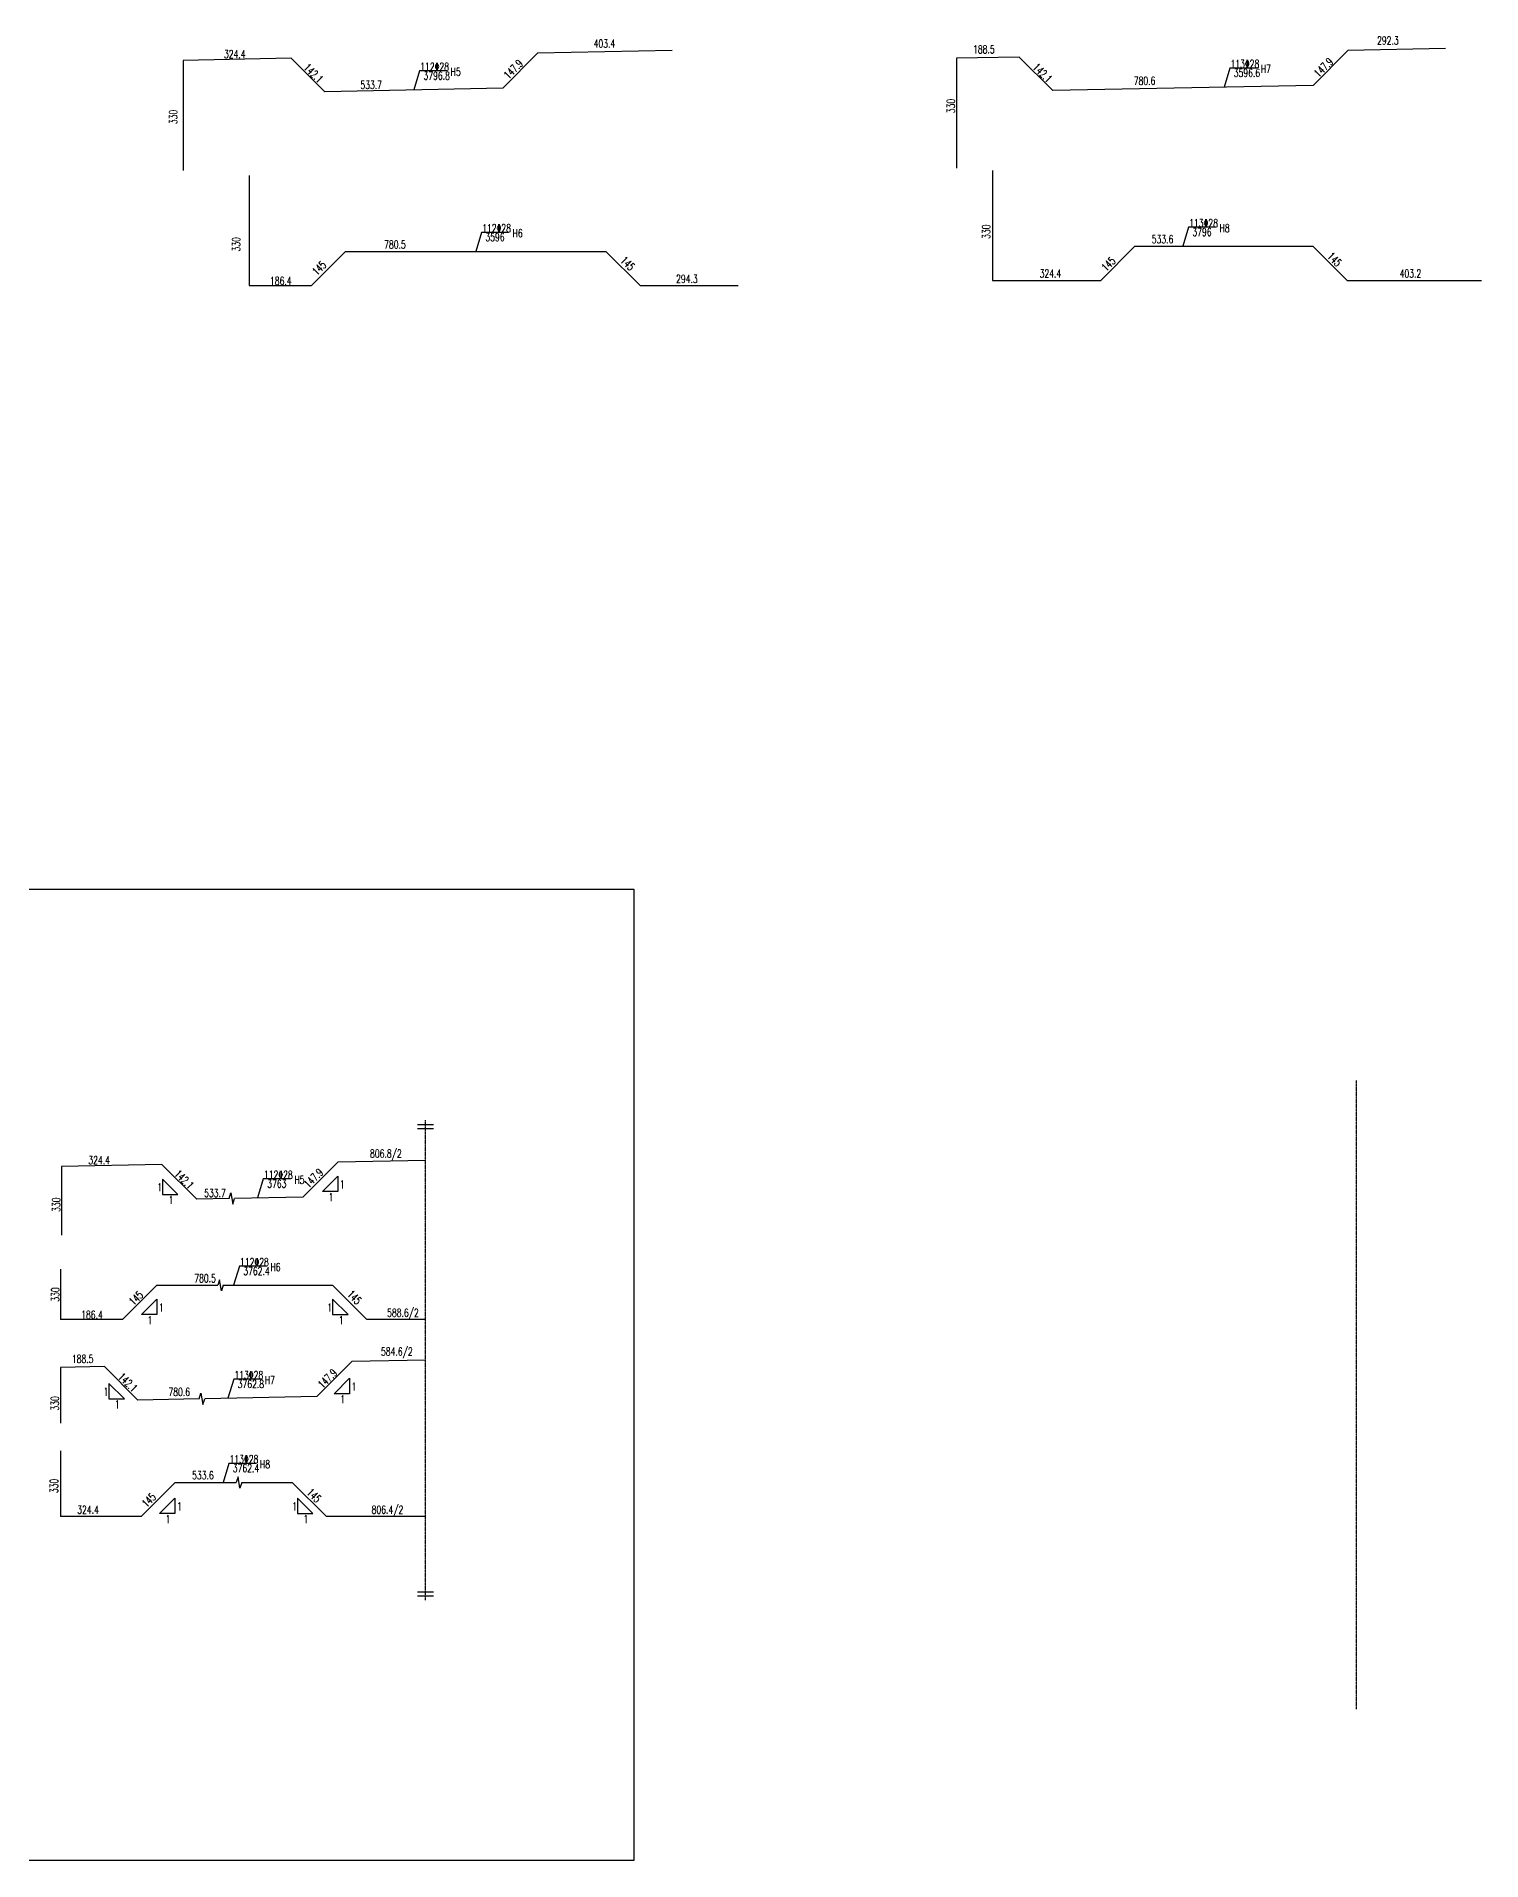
# Model space of a CAD drawing. Header units: millimetres. Extents: x -615 to 27787, y -21564 to 7677.
# Drawn here: x 5865 to 10198, y -184 to 5287 of the extents above; entities that cross this region are included whole.
import ezdxf

# ---------------------------------------------------------------- set-up
doc = ezdxf.new("R2010")
doc.units = ezdxf.units.MM
doc.header["$LTSCALE"] = 0.25
doc.linetypes.add('ACAD_ISO04W100', pattern=[30, 24, -3, 0, -3])
for name, color, linetype in [('中心线', 5, 'ACAD_ISO04W100'), ('文字', 7, 'Continuous'), ('标注', 7, 'Continuous'), ('钢筋', 1, 'Continuous')]:
    doc.layers.add(name, color=color, linetype=linetype)
doc.styles.get("Standard").update_dxf_attribs({"font": 'simplex1.shx', "width": 0.7, "bigfont": 'hztxt.shx'})

msp = doc.modelspace()

# ---------------------------------------------------------------- linework, layer by layer
for p, q in [((7013.44, 5183.4), (6995.98, 5126.38)), ((7094.63, 5183.4), (7013.44, 5183.4)), ((9443.06, 5191.87), (9425.61, 5134.85)), ((9524.26, 5191.87), (9443.06, 5191.87)), ((9319.13, 4714.37), (9301.68, 4657.35)), ((9400.33, 4714.37), (9319.13, 4714.37)), ((7199.15, 4699.09), (7181.7, 4642.07)), ((7280.35, 4699.09), (7199.15, 4699.09)), ((6768.37, 1868.28), (6722.21, 1822.12)), ((6768.37, 1868.28), (6768.37, 1822.12)), ((6242.61, 1859.81), (6242.61, 1813.66)), ((6242.61, 1859.81), (6288.77, 1813.66)), ((6242.61, 1813.66), (6288.77, 1813.66)), ((6544.84, 1859.89), (6527.39, 1802.87)), ((6626.04, 1859.89), (6544.84, 1859.89)), ((6768.37, 1822.12), (6722.21, 1822.12)), ((6473.14, 1598.01), (6455.68, 1541)), ((6554.33, 1598.01), (6473.14, 1598.01)), ((6225.37, 1499.06), (6179.21, 1452.91)), ((6225.37, 1499.06), (6225.37, 1452.91)), ((6752.67, 1499.06), (6752.67, 1452.91)), ((6752.67, 1499.06), (6798.83, 1452.91)), ((6225.37, 1452.91), (6179.21, 1452.91)), ((6752.67, 1452.91), (6798.83, 1452.91)), ((6456.29, 1259.22), (6438.83, 1202.2)), ((6537.48, 1259.22), (6456.29, 1259.22)), ((6802.93, 1262.08), (6756.78, 1215.92)), ((6802.93, 1262.08), (6802.93, 1215.92)), ((6081.94, 1246.48), (6081.94, 1200.32)), ((6081.94, 1246.48), (6128.1, 1200.32)), ((6802.93, 1215.92), (6756.78, 1215.92)), ((6081.94, 1200.32), (6128.1, 1200.32)), ((6441.7, 1006.74), (6424.24, 949.72)), ((6522.89, 1006.74), (6441.7, 1006.74)), ((6279.74, 902.61), (6233.58, 856.46)), ((6279.74, 902.61), (6279.74, 856.46)), ((6647.06, 902.61), (6647.06, 856.46)), ((6647.06, 902.61), (6693.21, 856.46)), ((6279.74, 856.46), (6233.58, 856.46)), ((6647.06, 856.46), (6693.21, 856.46))]:
    msp.add_line(p, q)
msp.add_lwpolyline([(-614.93, 2729.43), (7655.43, 2729.43), (7655.43, -184.36), (-614.93, -184.36)], close=True)
for points in [[(6441.99, 1801.16), (6447.26, 1818.12), (6453.52, 1784.54), (6458.78, 1801.5)], [(6424.72, 1541), (6419.11, 1524.14), (6413.53, 1557.85), (6407.92, 1541)], [(6352.33, 1200.47), (6357.6, 1217.43), (6363.86, 1183.85), (6369.13, 1200.81)], [(6480.2, 949.72), (6474.59, 932.87), (6469, 966.57), (6463.4, 949.72)]]:
    msp.add_lwpolyline(points)
at = {"layer": '中心线'}
for p, q in [((9822.47, 269.66), (9822.47, 2155.16)), ((7030.94, 596.93), (7030.94, 2035.86))]:
    msp.add_line(p, q, dxfattribs=at)
at = {"layer": '标注'}
for p, q in [((7006.94, 2022.83), (7054.94, 2022.83)), ((7006.94, 2010.83), (7054.94, 2010.83)), ((7006.94, 621.96), (7054.94, 621.96)), ((7006.94, 609.96), (7054.94, 609.96))]:
    msp.add_line(p, q, dxfattribs=at)
at = {"layer": '钢筋'}
for p, q in [((7030.94, 1915.46), (6768.37, 1910.21)), ((6240.74, 1903.62), (5939.89, 1897.6)), ((5939.89, 1897.6), (5939.89, 1691.15)), ((6345.13, 1799.22), (6240.74, 1903.62)), ((6663.76, 1805.6), (6768.37, 1910.21)), ((6663.76, 1805.6), (6458.78, 1801.5)), ((6441.99, 1801.16), (6345.13, 1799.22)), ((5936.43, 1589.67), (5936.43, 1438.48)), ((6225.37, 1541), (6122.85, 1438.48)), ((6225.37, 1541), (6407.92, 1541)), ((6424.72, 1541), (6752.67, 1541)), ((6752.67, 1541), (6855.19, 1438.48)), ((6122.85, 1438.48), (5936.43, 1438.48)), ((7030.94, 1438.48), (6855.19, 1438.48)), ((7030.94, 1316.56), (6810.22, 1312.15)), ((6068.5, 1297.32), (5936.33, 1294.67)), ((5936.33, 1294.67), (5936.33, 1126.98)), ((6169.01, 1196.81), (6068.5, 1297.32)), ((6705.61, 1207.54), (6810.22, 1312.15)), ((6705.61, 1207.54), (6369.13, 1200.81)), ((6352.33, 1200.47), (6169.01, 1196.81)), ((5936.43, 1044.2), (5936.43, 847.2)), ((6280.84, 949.72), (6178.32, 847.2)), ((6280.84, 949.72), (6463.4, 949.72)), ((6480.2, 949.72), (6631.77, 949.72)), ((6631.77, 949.72), (6734.29, 847.2)), ((6178.32, 847.2), (5936.43, 847.2)), ((7030.94, 847.2), (6734.29, 847.2))]:
    msp.add_line(p, q, dxfattribs=at)
for points in [[(7770.66, 5244.39), (7367.37, 5236.32), (7262.76, 5131.71), (6729.21, 5121.04), (6628.7, 5221.55), (6304.34, 5215.06), (6304.34, 4885.06)], [(10089.23, 5250.64), (9797, 5244.8), (9692.39, 5140.19), (8911.9, 5124.58), (8811.4, 5225.08), (8622.9, 5221.31), (8622.9, 4891.31)], [(6502.52, 4869.55), (6502.52, 4539.55), (6688.94, 4539.55), (6791.46, 4642.07), (7571.94, 4642.07), (7674.46, 4539.55), (7968.78, 4539.55)], [(8731.34, 4884.83), (8731.34, 4554.83), (9055.76, 4554.83), (9158.28, 4657.35), (9691.92, 4657.35), (9794.44, 4554.83), (10197.6, 4554.83)]]:
    msp.add_lwpolyline(points, dxfattribs=at)

# ---------------------------------------------------------------- texts
at = {"layer": '文字', "width": 0.7}
for s, p in [('403.4', (7535.28, 5253.34)), ('188.5', (8672.92, 5236.09)), ('292.3', (9884.44, 5262.76)), ('324.4', (6426.79, 5221.9)), ('112%%13228', (7015.26, 5184.04)), ('113%%13228', (9444.89, 5192.51)), ('H7', (9536.21, 5177.47)), ('533.7', (6835.95, 5129.34)), ('3796.8', (7025.05, 5157.21)), ('H5', (7106.58, 5169)), ('780.6', (9154.88, 5141.89)), ('3596.6', (9454.67, 5165.69)), ('112%%13228', (7200.98, 4699.73)), ('H6', (7292.3, 4684.69)), ('113%%13228', (9320.96, 4715.01)), ('3796', (9330.74, 4688.19)), ('H8', (9412.28, 4699.98)), ('780.5', (6907.04, 4650.96)), ('3596', (7210.76, 4672.91)), ('533.6', (9208.72, 4666.71)), ('186.4', (6564.8, 4541.71)), ('294.3', (7782.48, 4547.7)), ('324.4', (8872.6, 4563.62)), ('403.2', (9952.1, 4563.62)), ('324.4', (6020.13, 1904.48)), ('806.8/2', (6864.81, 1924.07)), ('112%%13228', (6546.67, 1860.53)), ('H5', (6637.99, 1845.49)), ('1', (6226.7, 1823.04)), ('1', (6260.81, 1784.94)), ('533.7', (6367.36, 1805.83)), ('3763', (6556.45, 1833.71)), ('1', (6740.65, 1793.4)), ('1', (6774.76, 1831.5)), ('112%%13228', (6474.96, 1598.66)), ('3762.4', (6484.75, 1571.83)), ('H6', (6566.28, 1583.62)), ('780.5', (6337.74, 1549.88)), ('1', (6231.76, 1462.29)), ('1', (6736.76, 1462.29)), ('186.4', (5998.7, 1440.63)), ('1', (6197.65, 1424.19)), ('1', (6770.87, 1424.19)), ('588.6/2', (6916.03, 1446.63)), ('188.5', (5970.75, 1308.32)), ('584.6/2', (6897.66, 1330.11)), ('113%%13228', (6458.11, 1259.87)), ('H7', (6549.43, 1244.83)), ('1', (6066.03, 1209.71)), ('780.6', (6260.26, 1209.24)), ('3762.8', (6467.89, 1233.04)), ('1', (6775.21, 1187.2)), ('1', (6809.32, 1225.3)), ('1', (6100.14, 1171.61)), ('113%%13228', (6443.53, 1007.38)), ('3762.4', (6453.31, 980.56)), ('H8', (6534.84, 992.34)), ('533.6', (6331.29, 959.07)), ('324.4', (5986.86, 855.98)), ('1', (6286.13, 865.84)), ('1', (6631.15, 865.84)), ('806.4/2', (6869.5, 855.98)), ('1', (6252.02, 827.74)), ('1', (6665.26, 827.74))]:
    msp.add_text(s, height=24, dxfattribs=at).set_placement(p)
for s, rotation, p in [('142.1', 315, (6663.72, 5191.02)), ('147.9', 45, (7279.93, 5157.16)), ('142.1', 315, (8850, 5192)), ('147.9', 45, (9709.55, 5162.47)), ('330', 90, (8618.47, 5056.43)), ('330', 90, (6286.79, 5023.71)), ('330', 90, (8724.07, 4679.52)), ('330', 90, (6475.35, 4641.77)), ('145', 45, (6705.39, 4568.13)), ('145', 315, (7613.55, 4612.87)), ('145', 45, (9072.21, 4580.25)), ('145', 315, (9733.24, 4625)), ('142.1', 315, (6275.76, 1873.09)), ('147.9', 45, (6680.92, 1831.05)), ('330', 90, (5935.84, 1761)), ('330', 90, (5933.09, 1491.73)), ('145', 45, (6156.29, 1478.51)), ('145', 315, (6794.28, 1511.8)), ('142.1', 315, (6107.1, 1264.23)), ('147.9', 45, (6722.77, 1229.83)), ('330', 90, (5931.9, 1165.08)), ('330', 90, (5929.16, 917.63)), ('145', 45, (6194.78, 872.62)), ('145', 315, (6673.09, 917.36))]:
    msp.add_text(s, height=24, rotation=rotation, dxfattribs=at).set_placement(p)

doc.saveas('drawing.dxf')
